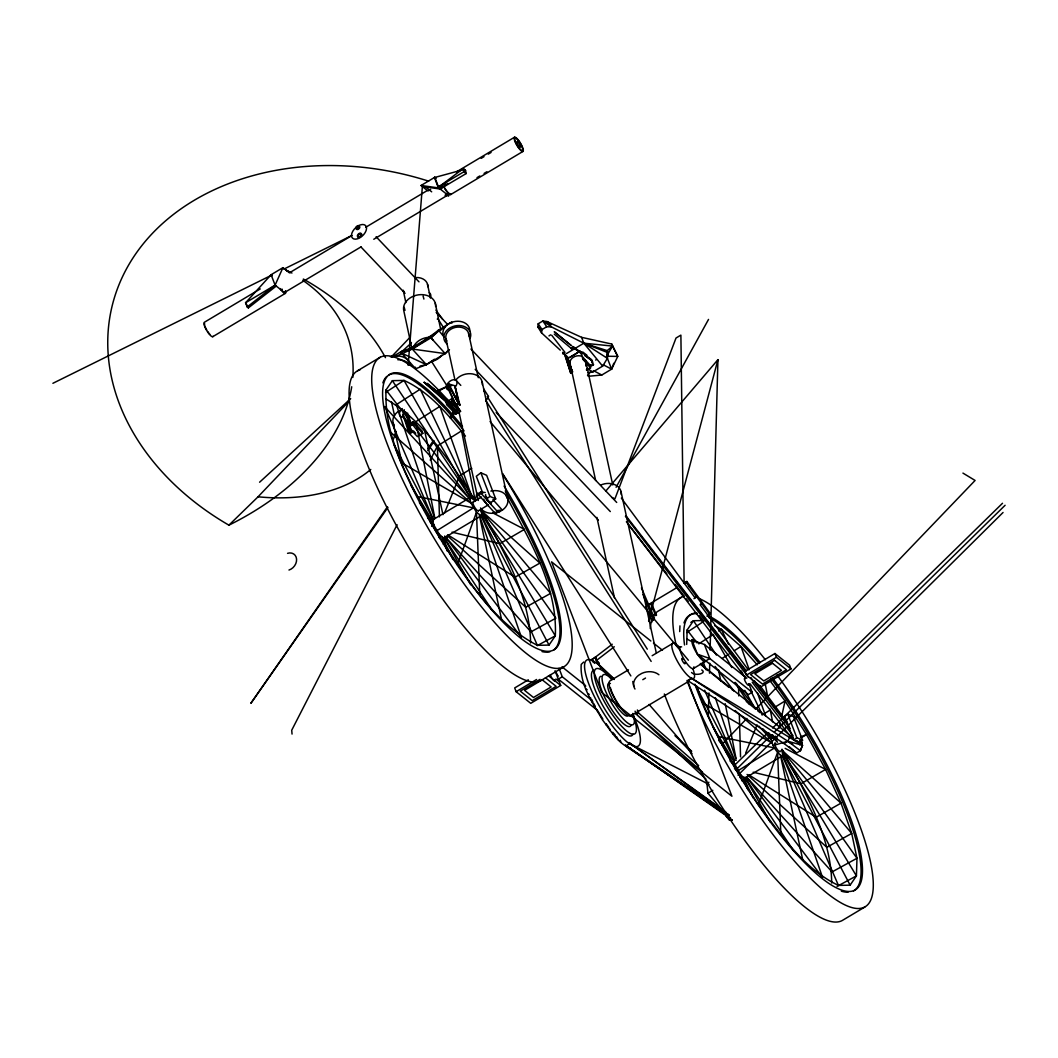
<?xml version="1.0" encoding="UTF-8"?>
<svg xmlns="http://www.w3.org/2000/svg" width="1058" height="1058" viewBox="0 0 1058 1058"><rect width="100%" height="100%" fill="white"/><g stroke="black" fill="none" stroke-linecap="round" stroke-linejoin="round"><path stroke-width="1.5" d="M722.68 810.745L707.974 793.209L706.572 780.394M708.305 716.041L708.939 692.95M709.468 673.153L709.733 663.247M710.09 650.048L717.932 359.667L605.983 490.846M506.16 495.898C528.828 539.289 557.632 585.14 555.318 635.832L548.996 645.089L537.345 645.34C491.084 621.324 463.788 573.343 435.962 531.248C413.07 487.407 383.737 441.173 386.038 389.926L392.359 380.668L404.011 380.417C429.72 392.068 448.063 414.67 465.467 436.094M530.6 643C529.926 594.543 502.841 550.861 480.861 509.136M686.695 644.428L687.145 629.986L693.466 620.729L703.663 620.517M831.707 883.06C831.046 834.603 803.961 790.921 781.981 749.196M408.137 365.288L422.367 186.539L440.181 188.998L466.155 173.565L465.533 170.338L463.325 168.513L438.237 187.385M588.169 376.304L601.79 375.021L611.617 369.149L617.766 356.401L611.762 344.048L581.583 337.33L546.986 321.553L542.86 320.984L538.178 323.788L537.9 327.015L541.524 332.847L560.264 350.145M453.3 409.221L456.712 411.377L458.974 409.42L426.956 383.34L457.982 408.295L455.985 406.007L460.706 411.403L455.588 414.181L456.064 410.054L450.391 418.161M606.763 354.84L607.266 350.634L612.529 346.072L611.762 344.048M550.94 324.462L546.986 321.553L551.456 326.922L546.721 326.737L542.86 320.984L551.456 326.922L583.831 343.202L607.266 350.634L608.072 352.724L607.398 358.331L602.65 366.134L592.824 371.993L588.036 372.733M605.983 724.796L606.115 723.672L608.839 727.454M438.951 537.596L439.387 534.409L433.939 525.218L432.828 521.382L433.317 519.518L470.4 497.379L475.214 500.87L476.96 492.883M740.058 777.656L740.507 774.469L734.305 763.175L733.987 760.226L736.355 760.173M541.524 332.847L542.04 329.541L538.178 323.788M460.309 410.954L451.488 398.959L446.092 402.185L446.661 404.394L455.588 414.181L456.117 411.007L424.232 382.361L457.982 408.295M696.68 686.087C711.148 728.526 733.921 767.619 758.52 804.913C781.227 834.881 803.472 868.737 838.452 885.414L850.116 885.162L856.425 875.892L856.98 858.263L851.716 833.44L841.017 803.141L781.769 750.122L782.841 755.187L781.584 755.848C775.964 751.881 771.758 744.951 771.07 738.087L773.438 738.034L776.321 740.931L777.022 737.73M779.111 728.142L780.156 723.355M781.558 716.954L785.049 700.978L770.475 681.378M648.58 621.046L717.932 359.667M679.95 625.873L679.699 631.6M404.368 409.79L402.609 415.543L410.372 430.103L412.21 431.109L409.539 432.696L408.309 431.32L403.204 415.172L412.21 431.109M457.413 564.853L476.47 512.27L471.022 503.079L469.911 499.244L470.4 497.379L404.011 380.417L385.548 392.478M758.52 804.913L777.59 752.344L780.883 834.96M802.4 745.268L800.43 750.73L796.581 752.992L783.978 743.51L687.793 680.611L691.271 678.522M603.245 364.772L611.617 369.149L613.772 363.251M444.505 513.143L459.582 475.796L471.762 468.363M745.612 753.203L757.065 724.823M732.281 820.267L729.2 819.5L729.491 818.852L728.909 819.593L726.304 816.485L726.886 815.744M276.257 286.057L248.366 307.891L247.202 306.952L275.093 285.131L282.936 267.661L289.416 272.832L351.6 235.709M281.573 290.302L282.023 289.31L281.573 290.302L275.093 285.131L271.099 274.723L282.936 267.661M783.978 743.51L787.826 741.235L789.559 737.466M397.094 524.715L291.717 730.218L292.048 734.08M430.209 460.124L437.734 445.444M452.031 417.566L455.046 411.694L455.588 414.181M616.087 487.302L708.529 319.41M566.308 353.663L583.831 343.202L612.529 346.072L606.591 356.242L607.398 358.331L583.831 343.202L581.583 337.33M440.419 539.157L439.387 534.409L443.395 537.914L444.638 537.252M470.744 584.836L444.201 537.9L481.284 515.762L481.76 513.897L480.649 510.062L539.911 563.081L515.101 577.165L447.693 534.793M741.87 780.804L740.507 774.469L743.377 777.365L745.758 777.326M387.347 506.927L250.852 703.319L387.982 507.364M427.816 448.698L433.463 440.564M450.404 416.191L454.173 410.769M427.696 450.602L434.309 441.133M550.636 334.831L548.996 335.889M563.054 352.909L563.12 354.126L564.959 352.367L551.76 335.293M599.331 663.657L597.148 662.215L599.331 663.657L597.294 662.03L595.442 657.111L612.225 644.216M595.257 657.481L597.915 662.784L595.509 657.375L591.462 659.795L595.442 657.111L600.851 668.352M587.547 375.365L590.232 372.085M451.938 323.113L451.7 322.042C434.745 331.657 420.383 345.741 401.286 351.534L401.643 353.134L415.622 368.753L426.4 364.653L445.18 353.623L448.288 350.172M564.721 354.84L570.751 373.236L572.484 371.384M684.513 583.394C682.251 581.411 685.372 585.629 686.867 581.45L710.209 613.442L707.101 616.43L708.992 615.134M707.908 615.888L710.209 613.442M428.622 181.156A255.335 197.582 14 0 0 128.719 264.884A255.335 197.582 14 0 0 228.912 525.165L258.059 496.797L349.272 401.061M391.46 356.784L409.697 337.647M721.781 744.634L746.882 718.448M756.007 708.926L975.092 480.451L962.939 473.098M738.021 775.17L1003.05 512.482M735.707 770.039L770.991 735.35M774.535 731.885L1005.1 505.274M734.926 764.908L767.936 732.639M772.644 728.023L1002.521 503.264M583.685 662.057L581.212 664.424C579.665 684.804 592.85 703.067 602.544 719.995C610.678 730.404 618.176 744.197 631.295 748.588M596.699 710.526L597.241 710.011L599.212 713.198M391.883 357.141L401.286 351.534L412.25 349.034L445.18 353.623L449.452 349.629M259.594 482.223L350.687 398.615M400.479 352.909L411.417 342.871M486.825 500.527L491.15 502.431L495.699 498.926L486.627 475.306L480.861 472.781L476.312 476.285L482.818 493.24M486.521 499.019L489.92 496.4L495.699 498.926M787.734 714.084L784.719 716.398L793.778 740.018L799.557 742.544L802.559 740.216L793.5 716.61L787.734 714.084L796.793 737.69L802.559 740.216M793.778 740.018L796.793 737.69M614.288 646.769L596.209 660.655L595.442 657.111M465.533 170.338L463.893 169.544L434.454 177.546L438.541 188.192L445.458 183.1M693.982 598.683L696.64 596.712M625.45 745.202L625.86 746.194L629.404 743.562L709.045 784.454M799.57 744.779L802.215 742.795L800.258 740.137M447.785 183.404L440.181 188.998L438.541 188.192M612 497.538L614.936 498.847L676.022 338.018L680.889 335.122L684.116 583.302L686.867 581.45L686.073 582.006L689.115 586.542L689.922 585.987M697.434 596.157L695.027 597.796L621.363 498.146M701.666 603.51L700.065 604.607L748.191 669.714M396.803 356.03L412.25 349.034L430.95 336.418L430.976 337.806L445.18 353.623M434.415 359.244L426.4 364.653L420.039 366.081M690.834 622.448L693.466 620.729L716.425 655.061M686.655 632.539L703.808 621.337M698.783 643.846L713.356 634.403M718.673 630.978L721.318 629.259L740.957 646.464L757.264 664.808M722.27 658.367L728.949 654.122M734.278 650.71L740.957 646.464L749.209 669.74M435.962 531.248L473.429 507.853L416.865 496.414M737.069 771.322L774.535 747.913L717.985 736.474M647.681 605.07L677.332 587.362M762.038 715.036L770.158 710.077M775.58 706.77L785.049 700.978L806.513 734.569L825.597 769.417L841.017 803.141L816.221 817.226L748.813 774.853M401.643 353.134L426.4 364.653L412.25 349.034L430.976 337.806L438.66 331.035L445.299 327.081M430.659 189.329L427.921 190.969L421.058 185.494L434.772 177.294L436.094 178.352L434.454 177.546M260.268 288.913L204.432 322.24A8.358 2.129 59.2 0 0 206.984 330.995A8.358 2.129 59.2 0 0 213.121 336.325M456.58 171.819L514.638 137.156M365.737 227.272L426.506 190.995M481.178 158.356L484.009 156.663M488.254 154.137L491.084 152.445M275.093 285.131L245.588 302.747L247.202 306.952M284.747 292.405L361.069 246.858M373.778 239.253L450.1 193.707A7.234 1.851 59.2 0 1 444.677 187.927M477.013 177.638L479.843 175.945M484.088 173.419L486.918 171.727M450.629 194.606L522.837 151.506A8.279 2.116 59.2 0 0 518.526 140.264A8.279 2.116 59.2 0 0 514.849 141.23A8.279 2.116 59.2 0 0 522.837 151.506M212.711 336.722L285.303 293.397M357.604 370.75L380.245 357.234M448.275 384.199L458.207 403.217L455.575 404.897L446.516 385.244L448.275 384.199L459.172 404.235L454.808 385.734L448.764 383.975L449.24 385.218L451.845 385.615L450.615 385.284M546.721 326.737L542.04 329.541L537.9 327.015L541.458 330.122M413.281 421.692L407.885 424.919L408.454 427.115L417.394 436.623L422.803 433.41L422.235 431.201L413.281 421.692L413.85 423.901L422.803 433.41M408.454 427.115L413.85 423.901M451.488 398.959L452.057 401.167L446.661 404.394L453.842 410.649M408.309 431.32L410.967 429.733M405.373 419.484L409.539 432.696L410.266 433.463L412.924 431.876M589.451 367.126L593.485 364.719L591.356 359.456L580.101 351.203L567.987 358.437L570.117 363.688L595.654 480.491M586.542 370.26L590.562 367.853L589.98 365.142L582.217 356.467L580.101 351.203M485.238 492.512L480.861 491.97L478.309 493.491L478.639 494.959L495.25 513.5L497.789 511.979L497.472 510.511L502.286 510.088L492.935 499.641M478.639 494.959L481.178 493.438L480.861 491.97M473.124 502.061L481.522 497.048M478.322 510.842L488.333 504.864M496.533 511.887L499.746 511.609L502.894 509.731A14.547 11.175 -12.3 0 0 506.517 495.964A14.547 11.175 -12.3 0 0 490.886 491.097M528.312 679.805L514.691 687.938L516.132 691.694L530.746 703.332L560.7 685.452L559.259 681.696L555.886 679.011M516.132 691.694L536.565 679.5M540.03 679.381L520.298 691.152L532.214 700.647L556.164 686.351L545.452 677.794M563.729 666.963L524.556 690.358L533.496 697.486L551.165 686.946L542.225 679.818M681.365 597.294L658.711 610.81A180.019 45.957 59.2 0 0 650.26 628.492M555.053 670.719L558.293 679.143L562.274 676.776L591.806 700.317M628.452 669.846L610.321 680.678A20.419 5.211 59.2 0 0 616.576 702.036A20.419 5.211 59.2 0 0 631.56 715.076M652.164 655.696L673.086 643.211M693.135 668.709L705.197 661.501M630.542 716.041L689.128 681.074M774.945 653.5L744.991 671.38L746.419 675.136L761.033 686.774L790.987 668.894L789.546 665.138L774.945 653.5L776.387 657.256L790.987 668.894M746.419 675.136L776.387 657.256M748.932 683.891L752.172 692.316L748.39 694.577L697.42 654.201L692.025 640.143L704.403 644.481L746.776 678.257M706.48 783.687L708.9 782.246M707.974 793.209L712.788 790.326M770.25 822.053L745.321 777.961L782.404 755.822L850.116 885.162M864.849 907.023L842.194 920.539A180.019 45.957 59.2 0 1 756.563 856.054A180.019 45.957 59.2 0 1 664.331 693.982M437.959 187.173L463.933 171.74L463.325 168.513M801.051 737.823L806.513 734.569L800.47 736.963M569.945 357.234L577.417 352.83M679.408 647.602L679.739 647.403A20.419 5.211 59.2 0 0 672.69 650.591A20.419 5.211 59.2 0 0 688.48 676.168A20.419 5.211 59.2 0 0 692.778 668.524M687.766 680.598L691.615 678.323L802.546 745.308L800.43 750.73L787.826 741.235L773.213 745.493M586.74 370.3L588.883 368.501M438.911 390.918L447.481 386.263L456.527 405.915L452.057 401.167M537.319 645.605L555.318 635.832L481.76 513.897L555.86 618.189L530.944 631.864L444.677 536.036L521.422 637.498M837.05 886.419L856.425 875.892L782.88 753.957L856.98 858.263L832.051 871.924L746.895 777.326M586.41 369.678L588.42 368.687M698.664 765.595L638.503 712.96L636.202 714.15L635.064 711.174M52.9 383.3L271.959 275.001M283.808 269.155L351.891 235.484M436.861 390.865L447.481 386.263L446.516 385.244M648.409 604.621L651.45 603.377L656.529 615.214M591.462 659.795L594.689 663.353M572.801 346.495L573.105 347.46L571.518 348.664L554.273 334.156M580.048 352.843L582.865 352.076L586.952 355.237M390.402 356.797L393.325 356.123M456.117 411.007L457.44 410.742L458.14 412.885M393.245 356.48L396.962 356.004A14.442 11.096 -12.3 0 1 409.922 363.992M589.994 365.129L593.485 364.719M548.996 645.089L481.284 515.762L476.47 512.27L479.777 594.9M393.788 444.056L433.317 519.518L434.124 519.504M729.2 819.5L732.136 819.871M728.909 819.593L731.845 819.963M421.058 185.494L438.858 187.954L448.671 195.77L445.074 195.267L447.851 193.614L448.671 195.77M592.004 701.904L592.903 702.036L591.488 699.338M594.252 706.175L595.165 706.308L593.657 703.464M732.348 690.16L733.657 690.385M452.044 532.161L499.799 543.706L524.477 529.357L492.697 512.813M753.164 772.221L800.919 783.766L825.597 769.417L785.142 748.363M787.826 741.235L802.546 745.308L796.489 740.468M591.25 360.117L591.766 360.394A1.402 1.164 -53.7 0 1 592.017 361.611M697.42 654.201L709.799 658.539L752.172 692.316M726.304 816.485L730.575 818.059M608.072 352.724L583.831 343.202L602.65 366.134M589.69 697.526L590.774 697.989M734.464 768.743L737.452 770.052M593.419 370.631L601.79 375.021M385.628 398.826C425.475 421.891 450.748 463.232 475.545 500.804M714.573 625.595L721.318 629.259L728.459 644.163M686.735 638.9L690.755 641.069M401.445 462.69L471.022 503.079L390.746 432.378M702.565 702.75L772.142 743.139L735.085 710.513M587.256 368.488L592.824 371.993M585.96 688.97L587.177 689.737M587.997 693.625L589.213 694.392M584.505 685.267L585.775 686.087M691.615 678.323L791.08 743.364A5.105 1.309 59.2 0 0 792.654 744.224M729.028 815.004L625.503 745.242L731.065 819.13M625.86 746.194L728.552 815.414M730.113 817.781L627.751 746.789L628.068 747.583M725.947 812.174L628.994 742.557L729.015 815.07M582.323 353.57L573.396 347.024L582.31 353.57M799.319 741.38L801.66 743.192L799.888 740.917M457.44 410.742L424.232 382.361L452.48 404.262M424.232 382.361L458.974 409.42M571.413 348.571L571.611 347.646A1.402 0.727 -29.7 0 0 571.664 348.849A1.402 0.727 -29.7 0 0 573.568 347.87A1.402 0.727 -29.7 0 0 572.854 347.011M425.62 186.988L431.69 191.829M272.263 275.649L271.099 274.723L245.588 302.747L248.366 307.891M692.025 640.143L694.418 642.061M700.29 663.776L792.852 737.571M701.732 669.952L702.803 670.798A5.819 2.526 -1.4 0 1 700.079 673.972A5.819 2.526 -1.4 0 1 692.62 673.364L691.535 672.504M650.855 641.003L551.562 561.838L601.671 692.395L731.924 796.238L687.7 681.048M653.434 643.066L662.467 650.26M562.01 666.818L585.127 685.24M558.293 679.143L596.818 709.852M548.52 675.745L560.7 685.452M572.378 346.429L579.07 351.851M571.267 345.53L554.233 331.723L570.844 345.252M746.234 701.441L755.081 708.622M757.594 710.672L760.12 712.722M573.396 347.341L577.232 350.462M701.031 664.715L707.299 669.807M709.799 671.843L728.592 687.105M597.915 662.784L599.185 663.829L597.638 662.295M463.933 171.74L466.155 173.565M730.06 761.046L735.059 765.278L729.755 759.115M430.196 522.044L433.939 525.218L427.577 517.812M789.123 746.604L796.581 752.992M702.538 772.181L636.202 714.15L705.937 779.045M747.093 774.469L826.84 847.299L851.716 833.44L781.769 750.122M447.19 535.507L525.733 607.239L550.61 593.379L480.649 510.062M562.618 352.314L564.959 354.47L571.862 369.983M613.904 678.707L597.148 663.062L614.222 679.5M674.951 735.667L691.707 751.299M680.294 741.155L691.112 751.246M616.51 736.672L618.295 739.807M566.123 355.581L568.463 357.776M433.158 340.002L430.976 337.806L438.422 329.964L444.043 337.039M376.119 236.754L418.981 281.838M436.2 312.414L447.56 324.37M470.955 349.047L616.708 502.457M361.069 247.083L405.055 293.344M475.201 369.348L610.307 511.569M496.215 412.527L598.392 520.1M456.474 380.801L460.799 385.39M459.344 402.886L458.63 402.119L459.172 404.235L448.764 383.975M458.207 403.217L459.913 405.095L455.271 386.977A6.348 4.007 -43.3 0 0 454.993 379.835A6.348 4.007 -43.3 0 0 446.939 384.702A6.348 4.007 -43.3 0 0 450.007 390.137M403.376 410.359L404.698 411.721M413.48 430.857L415.715 433.238M701.044 663.313L707.709 670.547M758.811 726.039L771.031 739.317L763.043 728.896M385.482 407.568L469.911 499.244L386.038 389.926M570.117 363.688A7.882 6.057 -12.3 0 1 573.542 357.141A7.882 6.057 -12.3 0 1 582.217 356.467L582.799 359.178L590.562 367.853M486.892 498.702L491.005 504.401M481.178 493.438L497.789 511.979M735.27 682.41L737.426 684.83M649.083 704.456L692.051 753.706M613.666 733.326L615.425 735.403M490.079 421.494L688.374 660.218M591.396 659.531L593.459 662.229M625.966 515.868L746.26 670.746M754.341 681.154L788.713 725.404M800.456 740.534L802.215 742.795M745.692 671.129L625.41 516.264L748.231 677.041M753.785 681.55L790.167 728.393M626.362 521.766L666.884 573.939M674.991 584.373L684.103 596.104M686.126 598.722L688.15 601.328M699.298 615.677L702.34 619.591M687.145 629.986L697.129 643M715.115 666.434L734.08 691.165M752.225 682.278L793.183 735.865M628.307 524.384L745.149 677.332M750.135 683.865L791.093 737.452M746.789 777.418L822.542 877.558M754.896 708.08L738.51 686.047L738.788 695.939M689.115 586.542L709.415 613.997M759.975 685.663L787.483 722.865M435.922 310.126L442.522 319.119M718.607 740.15L720.524 742.809M722.442 745.467L733.948 761.443L712.735 726.502M419.418 502.748L432.828 521.382L410.782 485.04M280.172 288.57L281.375 290.262A8.358 2.129 59.2 0 0 285.607 290.871M734.781 682.516L749.474 704.483M768.756 733.326L771.507 737.439L769.073 733.168M392.359 380.668L470.4 497.379M745.321 777.961L793.447 850.632M444.201 537.9L492.34 610.559M773.107 735.31L777.537 742.253M443.024 326.856L437.721 318.484A12.511 1.256 -32.4 0 1 437.271 319.159M487.235 396.618L647.298 649.162M486.045 400.889L651.159 661.409M431.902 361.995L446.926 385.707M502.643 473.614L630.859 675.93M599.86 714.269L602.888 719.162M713.211 634.747L731.832 667.545M744.792 690.371L755.319 708.913M484.842 501.36L484.445 500.646L484.67 501.69M696.415 687.026L734.424 759.578L704.668 690.252M612.529 346.072L617.766 356.401L606.591 356.242L611.617 369.149M741.314 670.984L743.457 675.454M750.598 690.345L762.025 714.19M772.009 735.059L773.438 738.034L772.34 734.926M753.362 798.142L743.377 777.365L747.861 789.718M452.969 559.563L442.27 537.305L447.309 551.205M572.656 372.019L564.959 354.47L570.751 373.236M782.404 755.822L838.452 885.414M459.913 405.095L458.63 402.119L459.675 404.844M481.284 515.762L537.345 645.34M650.723 603.827L655.801 615.663M641.439 587.891L654.479 618.256M384.795 406.484L433.317 519.518M645.671 606.737L652.112 621.853M642.92 594.371L653.487 620.398M434.772 177.294L438.858 187.954M704.403 644.481L709.799 658.539L705.831 660.906A12.683 3.24 59.2 0 1 694.167 648.514A12.683 3.24 59.2 0 1 696.786 642.153M637.366 709.984L638.503 712.96M559.034 668.339L562.274 676.776M480.861 472.781L489.92 496.4M757.475 693.03L765.741 716.306M822.264 876.632L780.46 755.24L802.625 859.427M521.144 636.572L479.353 515.167L501.505 619.366M409.208 430.381L410.266 433.463M703.239 661.858L705.858 669.661M715.327 697.751L735.839 758.612M434.719 518.552L396.34 404.632L420.211 389.199L472.331 497.974L439.837 406.404L415.82 421.706L434.931 518.499M620.239 740.177L620.914 742.253M423.094 296.042L423.901 299.07M404.209 307.323L405.002 310.351M455.972 403.72L456.527 405.915M408.692 415.344L410.729 423.306M407.568 412.99L410.411 424.126M405.73 411.972L410.372 430.103M454.808 385.734L458.696 403.005M620.993 491.467L656.238 652.68M585.471 360.117L612.754 484.948M596.897 517.388L614.473 597.836M632.763 681.511L633.821 686.338M482.131 381.74L507.681 498.662M468.615 333.495L478.269 377.666M494.919 512.032L495.25 513.5M486.402 496.427L487.222 500.169M488.452 505.922L488.055 504.891A4.933 1.256 59.2 0 1 485.529 502.431M445.947 338.785L454.914 379.796M457.307 404.354L458.008 407.555M459.053 412.369L478.309 500.46M415.265 367.139L415.622 368.753M424.615 430.712L442.958 514.677M391.5 401.789L394.568 415.86M393.113 422.777L402.635 466.38M411.959 348.809L403.865 311.078A16.201 12.365 -11.9 0 1 418.36 294.838A16.201 12.365 -11.9 0 1 435.605 306.489M427.511 284.192L430.434 298.078M405.849 302.562L403.243 290.223A12.511 9.548 -11.9 0 0 404.315 292.497M435.288 303.262L440.802 330.056M718.527 669.833L720.763 681.127M725.219 703.715L736.037 758.56M765.172 683.653L767.963 697.976M770.131 709.111L772.605 721.834M775.395 736.156L776.321 740.931M475.214 500.87L461.579 430.857L437.39 445.987L439.44 516.859M412.25 349.034L411.919 347.315L413.427 347.117A16.015 12.233 -11.9 0 1 429.389 337.277M612.78 732.295L613.058 733.948M609.739 728.711L609.818 730.126M739.317 714.057L740.547 756.92M499.746 511.609A14.547 11.175 -12.3 0 1 480.53 507.972M456.091 379.69A14.547 11.175 -12.3 0 1 472.767 373.977A14.547 11.175 -12.3 0 1 482.329 384.662M447.402 536.988A14.547 11.175 -12.3 0 1 443.315 544.367M431.638 526.249A14.547 11.175 -12.3 0 1 434.15 526.011M357.525 226.862A2.037 1.19 -43.5 0 1 359.813 227.219A2.037 1.19 -43.5 0 1 357.313 229.56A2.037 1.19 -43.5 0 1 357.141 227.232M446.886 340.941A11.638 8.953 -12.3 0 1 455.165 327.451A11.638 8.953 -12.3 0 1 468.773 335.836M394.277 425.475A14.547 11.175 -12.3 0 1 401.048 409.83M484.207 500.236A4.933 1.256 59.2 0 1 483.704 499.151M416.059 277.527A12.511 9.548 -11.9 0 1 427.763 286.678M429.284 292.709A9.072 5.303 -43.5 0 1 430.751 296.743M209.801 334.262A7.234 1.851 59.2 0 1 207.712 331.577M206.72 329.977A7.234 1.851 59.2 0 1 205.173 326.777M204.736 325.401A7.234 1.851 59.2 0 1 204.63 323.563M285.197 291.32A7.234 1.851 59.2 0 1 281.349 289.707M451.039 194.222A8.279 2.116 59.2 0 1 444.4 188.007M359.244 234.254A2.354 1.375 -43.5 0 1 361.783 234.545A2.354 1.375 -43.5 0 1 359.416 237.362A2.354 1.375 -43.5 0 1 358.107 235.617M478.533 510.538A5.105 1.309 59.2 0 1 474.566 507.06A5.105 1.309 59.2 0 1 473.508 502.047M397.782 359.733A14.442 11.096 -12.3 0 1 409.578 365.036M491.15 502.431A5.105 1.309 59.2 0 1 487.883 500.659A5.105 1.309 59.2 0 1 485.715 494.536M447.045 343.89A13.595 10.448 -12.3 0 1 454.808 325.983A13.595 10.448 -12.3 0 1 469.99 338.547M600.613 485.133A14.547 11.175 -12.3 0 1 621.205 494.403M634.985 689.036A14.547 11.175 -12.3 0 1 638.609 675.269L641.77 673.391A14.547 11.175 -12.3 0 1 658.922 674.74M627.592 716.054A18.912 4.827 59.2 0 1 612.198 698.809A18.912 4.827 59.2 0 1 610.426 683.521M633.094 715.565A37.85 9.654 59.2 0 1 624.313 728.962A37.85 9.654 59.2 0 1 595.231 680.043A37.85 9.654 59.2 0 1 611.617 679.408M631.15 725.18A29.042 7.419 59.2 0 1 609.844 706.638A29.042 7.419 59.2 0 1 600.957 676.247M633.094 734.093A37.85 9.654 59.2 0 1 605.335 709.931A37.85 9.654 59.2 0 1 593.75 670.336M541.088 680.479A180.019 45.957 59.2 0 1 406.034 542.648A180.019 45.957 59.2 0 1 360.104 369.771M502.51 473.984A180.019 45.957 59.2 0 1 552.064 667.796A180.019 45.957 59.2 0 1 388.392 447.005A180.019 45.957 59.2 0 1 447.336 399.554M632.618 713.819A50.136 12.802 59.2 0 1 633.147 745.916L627.566 742.399A50.136 12.802 59.2 0 1 585.854 674.806A50.136 12.802 59.2 0 1 611.18 678.442M582.799 359.178A7.882 6.057 -12.3 0 1 585.748 366.002M571.346 367.867A7.882 6.057 -12.3 0 1 570.712 366.399M780.288 750.849A5.105 1.309 59.2 0 1 776.308 747.966A5.105 1.309 59.2 0 1 775.779 743.245M549.869 651.794A160.353 40.931 59.2 0 1 542.027 651.583M382.864 382.89A160.353 40.931 59.2 0 1 386.765 376.463M388.947 374.929A160.353 40.931 59.2 0 1 464.078 430.91M505.261 490.965A160.353 40.931 59.2 0 1 553.532 650.141M777.035 674.991A180.019 45.957 59.2 0 1 859.413 908.478A180.019 45.957 59.2 0 1 686.986 680.466M676.3 645.697A180.019 45.957 59.2 0 1 683.865 596.315M698.65 598.325A180.019 45.957 59.2 0 1 765.331 659.689M772.353 677.742A160.353 40.931 59.2 0 1 861.146 856.015A160.353 40.931 59.2 0 1 802.89 860.828A160.353 40.931 59.2 0 1 694.881 684.142M684.539 644.944A160.353 40.931 59.2 0 1 696.799 612.886M707.339 615.359A160.353 40.931 59.2 0 1 760.318 662.559M848.08 892.225A160.353 40.931 59.2 0 1 841.348 891.167M683.971 622.964A160.353 40.931 59.2 0 1 697.063 613.706M708.741 617.422A160.353 40.931 59.2 0 1 759.009 663.34M771.044 678.522A160.353 40.931 59.2 0 1 853.515 890.902M403.072 416.892A6.282 3.968 -43.3 0 1 399.408 414.326A6.282 3.968 -43.3 0 1 402.304 408.573M504.084 486.045A160.353 40.931 59.2 0 1 538.429 649.189A160.353 40.931 59.2 0 1 392.373 440.088A160.353 40.931 59.2 0 1 462.505 426.519M441.808 355.276A16.015 12.233 -11.9 0 1 431.77 361.466M443.104 334.936A13.595 10.448 -12.3 0 1 455.628 321.381A13.595 10.448 -12.3 0 1 469.778 331.498M623.638 710.844A18.912 4.827 59.2 0 1 610.387 687.687M632.882 713.423A29.042 7.419 59.2 0 1 624.789 720.524A29.042 7.419 59.2 0 1 603.285 685.015A29.042 7.419 59.2 0 1 612.317 679.474M645.525 678.046A12.511 1.256 -32.4 0 1 642.788 679.686M485.675 400.691A46.658 5.753 -32.7 0 0 487.976 395.639L483.823 389.199A46.658 5.753 -32.7 0 1 483.903 391.235M685.068 662.758A3.068 0.78 59.2 0 1 684.037 663.181A3.068 0.78 59.2 0 1 681.841 659.438A3.068 0.78 59.2 0 1 682.886 659.015M751.021 677.649A3.981 1.018 59.2 0 0 752.04 679.421L752.622 680.228A3.981 1.018 59.2 0 0 754.486 681.722L754.671 681.524A3.981 1.018 59.2 0 0 754.724 681.114M748.733 684.037A3.981 1.018 59.2 0 1 747.477 684.605A3.981 1.018 59.2 0 1 744.66 680.03A3.981 1.018 59.2 0 1 745.427 678.667M590.986 360.381A1.402 1.349 53.2 0 1 592.017 362.868M596.143 359.548A1.402 1.349 53.2 0 1 595.72 360.104M693.916 666.818A12.683 3.24 59.2 0 1 684.46 660.02A12.683 3.24 59.2 0 1 681.63 646.914M558.267 676.128A3.981 1.018 59.2 0 1 557.698 675.321M557.156 674.449A3.981 1.018 59.2 0 1 556.31 672.69M302.813 280.33A233.58 151.625 -14.7 0 1 352.817 377.428M351.719 386.765A233.58 151.625 -14.7 0 1 228.912 525.165M290.5 272.607A233.58 151.625 -14.7 0 0 286.176 270.24A176.593 115.56 22.1 0 1 291.955 273.03M370.776 469.448A176.593 115.56 22.1 0 1 258.059 496.797M303.355 279.034A176.593 115.56 22.1 0 1 385.456 357.657M396.168 431.333A176.593 115.56 22.1 0 1 392.888 440.3M554.736 679.725A3.981 1.018 59.2 0 1 553.017 679.791A3.981 1.018 59.2 0 1 550.411 674.634M287.551 553.321A9.443 7.551 -51.4 0 1 296.571 559.074A9.443 7.551 -51.4 0 1 288.979 570.037M591.567 360.223A1.494 1.23 -53.7 0 1 591.951 362.061M358.054 225.949L356.162 227.285A9.072 5.303 -43.5 0 0 351.732 236.952A9.072 5.303 -43.5 0 0 359.971 237.719L361.862 236.384A9.072 5.303 -43.5 0 0 366.293 226.716A9.072 5.303 -43.5 0 0 358.054 225.949M774.549 660.298L750.585 674.594L762.501 684.09L786.451 669.793L774.549 660.298M772.512 663.26L754.843 673.801L763.797 680.929L781.452 670.388L772.512 663.26M589.98 359.191L584.876 355.448L589.954 359.191M358.913 236.833A2.354 1.375 -43.5 0 0 361.188 233.62A2.354 1.375 -43.5 0 0 357.882 234.598A2.354 1.375 -43.5 0 0 358.913 236.833M357.234 228.792A2.037 1.19 -43.5 0 0 359.072 225.989A2.037 1.19 -43.5 0 0 356.189 226.981A2.037 1.19 -43.5 0 0 357.234 228.792M517.177 143.081A3.346 0.86 59.2 0 0 520.391 147.221A3.346 0.86 59.2 0 0 518.658 142.685A3.346 0.86 59.2 0 0 517.177 143.081M515.352 141.627A7.234 1.851 59.2 0 0 522.321 150.593A7.234 1.851 59.2 0 0 518.552 140.78A7.234 1.851 59.2 0 0 515.352 141.627"/></g></svg>
